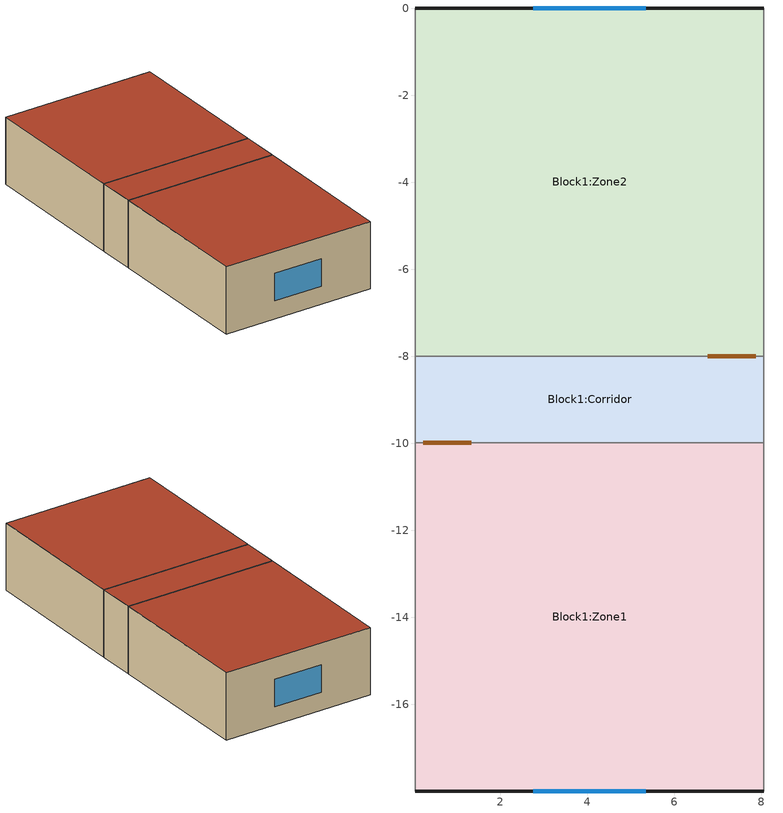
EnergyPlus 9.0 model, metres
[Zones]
Block1:Zone2
 floor adiabatic (Project internal floor): 8.05,-8 0.05,-8 0.05,0 8.05,0 z0
 wall outside (My wall): 8.05,0 0.05,0 z0:3.5
 wall adiabatic (Project partition): 8.05,-8 8.05,0 / 0.05,0 0.05,-8 z0:3.5
 wall to Block1:Corridor (Project partition): 0.05,-8 8.05,-8 z0:3.5
 window (1001): 5.34,0 2.75,0 z0.94:2.36
 door inside (Project internal door): 6.77,-8 7.87,-8 z0.1:2.1
 roof outside (My roof): 0.05,-8 8.05,-8 8.05,0 0.05,0 z3.5
Block1:Corridor
 floor adiabatic (Project internal floor): 8.05,-9.99 0.05,-9.99 0.05,-8 8.05,-8 z0
 wall adiabatic (Project partition): 8.05,-9.99 8.05,-8 / 0.05,-8 0.05,-9.99 z0:3.5
 wall to Block1:Zone1 (Project partition): 0.05,-9.99 8.05,-9.99 z0:3.5
 door inside (Project internal door): 0.23,-9.99 1.33,-9.99 z0.1:2.1
 roof outside (My roof): 0.05,-9.99 8.05,-9.99 8.05,-8 0.05,-8 z3.5
Block1:Zone1
 floor adiabatic (Project internal floor): 8.05,-18 0.05,-18 0.05,-9.99 8.05,-9.99 z0
 wall outside (My wall): 0.05,-18 8.05,-18 z0:3.5
 wall adiabatic (Project partition): 8.05,-18 8.05,-9.99 / 0.05,-9.99 0.05,-18 z0:3.5
 window (1001): 2.75,-18 5.34,-18 z0.94:2.36
 roof outside (My roof): 0.05,-18 8.05,-18 8.05,-9.99 0.05,-9.99 z3.5
[Site:Location]
Office_oslo_new (O1-O1:31-12)  (01-01:31-12): Latitude {deg}=60.2; Longitude {deg}=11.08; Time Zone {hr}=1; Elevation {m}=204
[Site:GroundTemperature:BuildingSurface]
18, 18, 18, 18, 18, 18, 18, 18, 18, 18, 18, 18
[Site:GroundTemperature:Deep]
14, 14, 14, 14, 14, 14, 14, 14, 14, 14, 14, 14
[Site:GroundTemperature:Shallow]
14, 14, 14, 14, 14, 14, 14, 14, 14, 14, 14, 14
[Site:GroundTemperature:FCfactorMethod]
-2.98, -1.17, 2.35, 5.68, 11.99, 15.31, 16.23, 14.55, 10.66, 5.81, 1.03, -2.12
[Site:GroundReflectance]
0.2, 0.2, 0.2, 0.2, 0.2, 0.2, 0.2, 0.2, 0.2, 0.2, 0.2, 0.2
[Site:GroundReflectance:SnowModifier]
2, 2
[SizingPeriod:DesignDay] Day of Month=15; Humidity Condition Type=WetBulb; Barometric Pressure {Pa}=98898.2; Wind Direction {deg}=0; Rain Indicator=No; Snow Indicator=No
Name | Month | Day Type | Maximum Dry-Bulb Temperature {C} | Daily Dry-Bulb Temperature Range {deltaC} | Wetbulb or DewPoint at Maximum Dry-Bulb {C} | Wind Speed {m/s} | Daylight Saving Time Indicator | Solar Model Indicator | Sky Clearness
Summer Design Day in Office_oslo_new (O1-O1:31-12) Jul | 7 | SummerDesignDay | 28.8 | 12.9 | 17.4 | 0 | Yes | ASHRAEClearSky | 0.98
Summer Design Day in Office_oslo_new (O1-O1:31-12) Aug | 8 | SummerDesignDay | 27 | 12.1 | 16.6 | 0 | Yes | ASHRAEClearSky | 0.98
Summer Design Day in Office_oslo_new (O1-O1:31-12) Sep | 9 | SummerDesignDay | 21.3 | 10.3 | 14.8 | 0 | Yes | ASHRAEClearSky | 0.98
Winter Design Day in Office_oslo_new (O1-O1:31-12) | 1 | WinterDesignDay | -20.1 | 0 | -20.1 | 11.1 | No |  | 0
[Building]
Building: North Axis {deg}=0; Terrain=Suburbs; Loads Convergence Tolerance Value=.04; Temperature Convergence Tolerance Value {deltaC}=.4; Solar Distribution=FullExterior; Maximum Number of Warmup Days=25; Minimum Number of Warmup Days=6
[Material:NoMass] Roughness=Rough; Thermal Absorptance=0.9; Solar Absorptance=0.7; Visible Absorptance=0.7
Name | Thermal Resistance {m2-K/W}
3_RVAL_3 | .18
5_RVAL_2 | .15
[Construction]
Project internal floor: Cast Concrete (Dense)_.1
My roof: Asphalt 1_.O1, MW Glass Wool (rolls)_.1845, 3_RVAL_3, Plasterboard_.O13
Project partition: Gypsum Plasterboard_.O25, 5_RVAL_2, Gypsum Plasterboard_.O25
My wall: Brickwork Outer_.1, XPS Extruded Polystyrene  - CO2 Blowing_.O957, Concrete Block (Medium)_.1, Gypsum Plastering_.O13
Project internal door: Painted Oak_.O35
1001: 2, 1004, 2, 1004, 41
[WindowMaterial:Gas]
1004: Gas Type=Argon; Thickness {m}=.013
[WindowMaterial:Glazing] Optical Data Type=SpectralAverage; Thickness {m}=.003; Infrared Transmittance at Normal Incidence=0; Back Side Infrared Hemispherical Emissivity=.84; Conductivity {W/m-K}=.9; Dirt Correction Factor for Solar and Visible Transmittance=1
Name | Solar Transmittance at Normal Incidence | Front Side Solar Reflectance at Normal Incidence | Back Side Solar Reflectance at Normal Incidence | Visible Transmittance at Normal Incidence | Front Side Visible Reflectance at Normal Incidence | Back Side Visible Reflectance at Normal Incidence | Front Side Infrared Hemispherical Emissivity
2 | .837 | .075 | .075 | .898 | .081 | .081 | .84
41 | .63 | .22 | .19 | .85 | .079 | .056 | .1
[Material] Roughness=Rough; Thermal Absorptance=0.9
Name | Thickness {m} | Conductivity {W/m-K} | Density {kg/m3} | Specific Heat {J/kg-K} | Solar Absorptance | Visible Absorptance
Cast Concrete (Dense)_.1 | .1 | 1.4 | 2100 | 840 | 0.6 | 0.6
Asphalt 1_.O1 | .01 | 0.7 | 2100 | 1000 | 0.85 | 0.9
MW Glass Wool (rolls)_.1845 | .1845 | 0.04 | 12 | 840 | 0.6 | 0.6
Plasterboard_.O13 | .013 | 0.25 | 2800 | 896 | 0.5 | 0.5
Gypsum Plasterboard_.O25 | .025 | 0.25 | 900 | 1000 | 0.5 | 0.5
Brickwork Outer_.1 | .1 | 0.84 | 1700 | 800 | 0.7 | 0.7
XPS Extruded Polystyrene  - CO2 Blowing_.O957 | .0957 | 0.034 | 35 | 1400 | 0.6 | 0.6
Concrete Block (Medium)_.1 | .1 | 0.51 | 1400 | 1000 | 0.6 | 0.6
Gypsum Plastering_.O13 | .013 | 0.4 | 1000 | 1000 | 0.5 | 0.5
Painted Oak_.O35 | .035 | 0.19 | 700 | 2390 | 0.5 | 0.5
[Zone] Type=1; Multiplier=1; Zone Inside Convection Algorithm=TARP; Part of Total Floor Area=Yes
Name | Volume {m3} | Floor Area {m2}
Block1:Zone2 | 203.3388 | 59.8055
Block1:Corridor | 49.2311 | 14.4797
Block1:Zone1 | 203.3949 | 59.822
[PEOPLE] Number of People Calculation Method=People/Area; Fraction Radiant=.3; Sensible Heat Fraction=AutoCalculate; Carbon Dioxide Generation Rate {m3/s-W}=3.82e-08; Enable ASHRAE 55 Comfort Warnings=No; Mean Radiant Temperature Calculation Type=ZoneAveraged; Work Efficiency Schedule=Work efficiency; Clothing Insulation Calculation Method=ClothingInsulationSchedule; Air Velocity Schedule=AirVelocitySchedule
Name | Zone or ZoneList | Number of People Schedule | People per Zone Floor Area {person/m2} | Activity Level Schedule | Clothing Insulation Schedule
People Block1:Zone2 | Block1:Zone2 | Office_OpenOff_Occ | .111 | Activity Schedule 35 | Clothing Schedule 35
People Block1:Corridor | Block1:Corridor | Office_Circulation_Occ | 0.117333 | Activity Schedule 42 | Clothing Schedule 42
People Block1:Zone1 | Block1:Zone1 | Office_OpenOff_Occ | .111 | Activity Schedule 49 | Clothing Schedule 49
[Lights] Design Level Calculation Method=Watts/Area; Return Air Fraction=0; Fraction Radiant=.42; Fraction Visible=.18; Fraction Replaceable=1
Name | Zone or ZoneList | Schedule | Watts per Zone Floor Area {W/m2}
Block1:Zone2 | Block1:Zone2 | Office_OpenOff_Light | 20
Block1:Corridor | Block1:Corridor | Office_Circulation_Light | 5
Block1:Zone1 | Block1:Zone1 | Office_OpenOff_Light | 20
[OtherEquipment] Fuel Type=Electricity; Design Level Calculation Method=Watts/Area; Fraction Latent=0; Fraction Radiant=.2; Fraction Lost=0; Carbon Dioxide Generation Rate {m3/s-W}=0
Name | Zone or ZoneList | Schedule | Power per Zone Floor Area {W/m2}
Block1:Zone2 Equipment gain 1 | Block1:Zone2 | Office_OpenOff_Equip | 11.77
Block1:Corridor Equipment gain 1 | Block1:Corridor | Office_Circulation_Equip | 1.85
Block1:Zone1 Equipment gain 1 | Block1:Zone1 | Office_OpenOff_Equip | 11.77
[Daylighting:Controls] Daylighting Method=SplitFlux; Availability Schedule=On; Lighting Control Type=Continuous; Minimum Input Power Fraction for Continuous or ContinuousOff Dimming Control=0.1; Minimum Light Output Fraction for Continuous or ContinuousOff Dimming Control=0.1; Number of Stepped Control Steps=1; Probability Lighting will be Reset When Needed in Manual Stepped Control=1; Glare Calculation Azimuth Angle of View Direction Clockwise from Zone y-Axis {deg}=0; Maximum Allowable Discomfort Glare Index=22; DElight Gridding Resolution {m2}=1; Fraction of Zone Controlled by Reference Point 1=1
Name | Zone | Glare Calculation Daylighting Reference Point | Daylighting Reference Point 1 | Illuminance Setpoint at Reference Point 1 {lux}
Block1:Zone2 | Block1:Zone2 | Block1:Zone2 Ref Point 1 | Block1:Zone2 Ref Point 1 | 400
Block1:Corridor | Block1:Corridor | Block1:Corridor Ref Point 1 | Block1:Corridor Ref Point 1 | 100
Block1:Zone1 | Block1:Zone1 | Block1:Zone1 Ref Point 1 | Block1:Zone1 Ref Point 1 | 400
[ZoneInfiltration:DesignFlowRate] Schedule=On 24/7; Design Flow Rate Calculation Method=Flow/zone; Constant Term Coefficient=1; Temperature Term Coefficient=0; Velocity Term Coefficient=0; Velocity Squared Term Coefficient=0
Name | Zone or ZoneList | Design Flow Rate {m3/s}
Block1:Zone2 Infiltration | Block1:Zone2 | .039538
Block1:Corridor Infiltration | Block1:Corridor | .009573
Block1:Zone1 Infiltration | Block1:Zone1 | .039549
[ZoneVentilation:DesignFlowRate] Schedule=My_nat_vent_schedule; Design Flow Rate Calculation Method=Flow/zone; Ventilation Type=NATURAL; Fan Pressure Rise {Pa}=0; Fan Total Efficiency=1; Constant Term Coefficient=1; Temperature Term Coefficient=0; Velocity Term Coefficient=0; Velocity Squared Term Coefficient=0; Maximum Indoor Temperature {C}=100; Delta Temperature {deltaC}=3; Minimum Outdoor Temperature {C}=15; Maximum Outdoor Temperature {C}=24; Maximum Wind Speed {m/s}=40
Name | Zone or ZoneList | Design Flow Rate {m3/s} | Minimum Indoor Temperature {C}
Block1:Zone2 Nat Vent | Block1:Zone2 | .338898 | 22.5
Block1:Corridor Nat Vent | Block1:Corridor | .082052 | 24
Block1:Zone1 Nat Vent | Block1:Zone1 | .338992 | 22.5
[Sizing:Zone] Zone Cooling Design Supply Air Temperature Input Method=SupplyAirTemperature; Zone Cooling Design Supply Air Temperature {C}=12; Zone Cooling Design Supply Air Temperature Difference {deltaC}=0; Zone Heating Design Supply Air Temperature Input Method=SupplyAirTemperature; Zone Heating Design Supply Air Temperature {C}=35; Zone Heating Design Supply Air Temperature Difference {deltaC}=0; Zone Cooling Design Supply Air Humidity Ratio {kgWater/kgDryAir}=0.0077; Zone Heating Design Supply Air Humidity Ratio {kgWater/kgDryAir}=0.0156; Zone Heating Sizing Factor=1.25; Zone Cooling Sizing Factor=1.15; Cooling Design Air Flow Method=DesignDay; Cooling Minimum Air Flow Fraction=0; Heating Design Air Flow Method=DesignDay
Name | Design Specification Zone Air Distribution Object
Block1:Zone2 | Block1:Zone2
Block1:Corridor | Block1:Corridor
Block1:Zone1 | Block1:Zone1
[DesignSpecification:ZoneAirDistribution] Zone Air Distribution Effectiveness in Cooling Mode=1; Zone Air Distribution Effectiveness in Heating Mode=1
Block1:Zone2; Block1:Corridor; Block1:Zone1
[ZoneControl:Thermostat] Control Type Schedule=Zone Control Type Sched
Name | Zone or ZoneList | Control 1
Block1:Zone2 Thermostat | Block1:Zone2 | Dual Setpoint - Zone Block1:Zone2
Block1:Corridor Thermostat | Block1:Corridor | Dual Setpoint - Zone Block1:Corridor
Block1:Zone1 Thermostat | Block1:Zone1 | Dual Setpoint - Zone Block1:Zone1
[ThermostatSetpoint:DualSetpoint]
Name | Heating Setpoint Temperature Schedule | Cooling Setpoint Temperature Schedule
Dual Setpoint - Zone Block1:Zone2 | Block1:Zone2 Heating Setpoint Schedule | Block1:Zone2 Cooling SP Sch
Dual Setpoint - Zone Block1:Corridor | Block1:Corridor Heating Setpoint Schedule | Block1:Corridor Cooling SP Sch
Dual Setpoint - Zone Block1:Zone1 | Block1:Zone1 Heating Setpoint Schedule | Block1:Zone1 Cooling SP Sch
[Zone equipment]
Block1:Zone2: Block1:Zone2 Ideal Loads Air
Block1:Corridor: Block1:Corridor Ideal Loads Air
Block1:Zone1: Block1:Zone1 Ideal Loads Air
[ZoneHVAC:IdealLoadsAirSystem] Maximum Heating Supply Air Temperature {C}=35; Minimum Cooling Supply Air Temperature {C}=12; Maximum Heating Supply Air Humidity Ratio {kgWater/kgDryAir}=0.0156; Minimum Cooling Supply Air Humidity Ratio {kgWater/kgDryAir}=0.0077; Heating Limit=LimitCapacity; Maximum Heating Air Flow Rate {m3/s}=Autosize; Maximum Sensible Heating Capacity {W}=Autosize; Cooling Limit=LimitFlowRateAndCapacity; Maximum Cooling Air Flow Rate {m3/s}=Autosize; Maximum Total Cooling Capacity {W}=Autosize; Dehumidification Control Type=None; Humidification Control Type=None; Outdoor Air Economizer Type=NoEconomizer; Heat Recovery Type=None
Name | Heating Availability Schedule | Cooling Availability Schedule
Block1:Zone2 Ideal Loads Air | Block1:Zone2 Heating Availability Sch | Block1:Zone2 Cooling Availability Sch
Block1:Corridor Ideal Loads Air | Block1:Corridor Heating Availability Sch | Block1:Corridor Cooling Availability Sch
Block1:Zone1 Ideal Loads Air | Block1:Zone1 Heating Availability Sch | Block1:Zone1 Cooling Availability Sch
[Schedule:Compact]
On; On 24/7: Through: 12/31, For: AllDays, Until: 24:00, 1
Work efficiency: Through: 12/31, For: AllDays, Until: 24:00, 0
AirVelocitySchedule: Through: 12/31, For: AllDays, Until: 24:00, .137
Office_Circulation_Occ; Office_OpenOff_Occ: Through: 31 Dec, For: Weekdays SummerDesignDay, Until: 07:00, 0, Until: 08:00, 0.25, Until: 09:00, 0.5, Until: 12:00, 1, Until: 14:00, 0.75, Until: 17:00, 1, Until: 18:00, 0.5, Until: 19:00, 0.25, Until: 24:00, 0, For: Weekends, Until: 24:00, 0, For: Holidays, Until: 24:00, 0, For: WinterDesignDay AllOtherDays, Until: 24:00, 0
Office_Circulation_Light; Office_OpenOff_Light: Through: 31 Dec, For: Weekdays SummerDesignDay, Until: 07:00, 0, Until: 19:00, 1, Until: 24:00, 0, For: Weekends, Until: 24:00, 0, For: Holidays, Until: 24:00, 0, For: WinterDesignDay AllOtherDays, Until: 24:00, 0
Office_Circulation_Equip; Office_OpenOff_Equip: Through: 31 Dec, For: Weekdays SummerDesignDay, Until: 07:00, 0.05394, Until: 20:00, 1, Until: 24:00, 0.05394, For: Weekends, Until: 24:00, 0.05394, For: Holidays, Until: 24:00, 0.05394, For: WinterDesignDay AllOtherDays, Until: 24:00, 0
My_nat_vent_schedule: Through: 15 Apr, For: Alldays, Until: 24:00, 0, Through: 15 Oct, For: SummerDesignDay Weekdays, Until: 7:00, 1, Until: 19:00, 0, Until: 24:00, 1, For: Weekends Holidays, Until: 7:00, 1, Until: 19:00, 0, Until: 24:00, 1, For: WinterDesignDay AllOtherDays, Until: 24:00, 0, Through: 31 Dec, For: Alldays, Until: 24:00, 0
Activity Schedule 35; Activity Schedule 49: Through: 12/31, For: AllDays, Until: 24:00, 110.7
Clothing Schedule 35; Clothing Schedule 42; Clothing Schedule 49: Through: 4/1, For: AllDays, Until: 24:00, 1, Through: 9/30, For: AllDays, Until: 24:00, .5, Through: 12/31, For: AllDays, Until: 24:00, 1
Activity Schedule 42: Through: 12/31, For: AllDays, Until: 24:00, 126
Block1:Zone2 Heating Setpoint Schedule; Block1:Corridor Heating Setpoint Schedule; Block1:Zone1 Heating Setpoint Schedule: Through: 15 May, For: WinterDesignDay Weekdays, Until: 5:00, 12, Until: 19:00, 21, Until: 24:00, 12, For: Weekends, Until: 24:00, 12, For: Holidays, Until: 24:00, 12, For: SummerDesignDay AllOtherDays, Until: 24:00, -50, Through: 15 Sep, For: Alldays, Until: 24:00, -50, Through: 31 Dec, For: WinterDesignDay Weekdays, Until: 24:00, 21, For: Weekends, Until: 24:00, 12, For: Holidays, Until: 24:00, 12, For: SummerDesignDay AllOtherDays, Until: 24:00, -50
Block1:Zone2 Heating Availability Sch; Block1:Corridor Heating Availability Sch; Block1:Zone1 Heating Availability Sch: Through: 15 May, For: WinterDesignDay Weekdays, Until: 5:00, 1, Until: 19:00, 1, Until: 24:00, 1, For: Weekends, Until: 24:00, 1, For: Holidays, Until: 24:00, 1, For: SummerDesignDay AllOtherDays, Until: 24:00, 0, Through: 15 Sep, For: Alldays, Until: 24:00, 0, Through: 31 Dec, For: WinterDesignDay Weekdays, Until: 24:00, 1, For: Weekends, Until: 24:00, 1, For: Holidays, Until: 24:00, 1, For: SummerDesignDay AllOtherDays, Until: 24:00, 0
Block1:Zone2 Cooling SP Sch; Block1:Corridor Cooling SP Sch; Block1:Zone1 Cooling SP Sch: Through: 15 Apr, For: Alldays, Until: 24:00, 100, Through: 15 Oct, For: SummerDesignDay Weekdays, Until: 7:00, 100, Until: 19:00, 24, Until: 24:00, 100, For: Weekends, Until: 24:00, 100, For: Holidays, Until: 24:00, 100, For: WinterDesignDay AllOtherDays, Until: 24:00, 100, Through: 31 Dec, For: Alldays, Until: 24:00, 100
Block1:Zone2 Cooling Availability Sch; Block1:Corridor Cooling Availability Sch; Block1:Zone1 Cooling Availability Sch: Through: 15 Apr, For: Alldays, Until: 24:00, 0, Through: 15 Oct, For: SummerDesignDay Weekdays, Until: 7:00, 0, Until: 19:00, 1, Until: 24:00, 0, For: Weekends, Until: 24:00, 0, For: Holidays, Until: 24:00, 0, For: WinterDesignDay AllOtherDays, Until: 24:00, 0, Through: 31 Dec, For: Alldays, Until: 24:00, 0
[Schedule:Day:Hourly]
Summer Control Type Day Sch; Winter Control Type Day Sch: 4, 4, 4, 4, 4, 4, 4, 4, 4, 4, 4, 4, 4, 4, 4, 4, 4, 4, 4, 4, 4, 4, 4, 4
[Schedule:Week:Daily]
Summer Control Type Week Sch: Summer Control Type Day Sch, Summer Control Type Day Sch, Summer Control Type Day Sch, Summer Control Type Day Sch, Summer Control Type Day Sch, Summer Control Type Day Sch, Summer Control Type Day Sch, Summer Control Type Day Sch, Summer Control Type Day Sch, Summer Control Type Day Sch, Summer Control Type Day Sch, Summer Control Type Day Sch
Winter Control Type Week Sch: Winter Control Type Day Sch, Winter Control Type Day Sch, Winter Control Type Day Sch, Winter Control Type Day Sch, Winter Control Type Day Sch, Winter Control Type Day Sch, Winter Control Type Day Sch, Winter Control Type Day Sch, Winter Control Type Day Sch, Winter Control Type Day Sch, Winter Control Type Day Sch, Winter Control Type Day Sch
[Schedule:Year]
Zone Control Type Sched: Winter Control Type Week Sch, 1, 1, 3, 31, Summer Control Type Week Sch, 4, 1, 9, 30, Winter Control Type Week Sch, 10, 1, 12, 31
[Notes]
Hourly weather file: C:\ProgramData\DesignBuilder\Weather Data\new_epw_file_2017.epw
